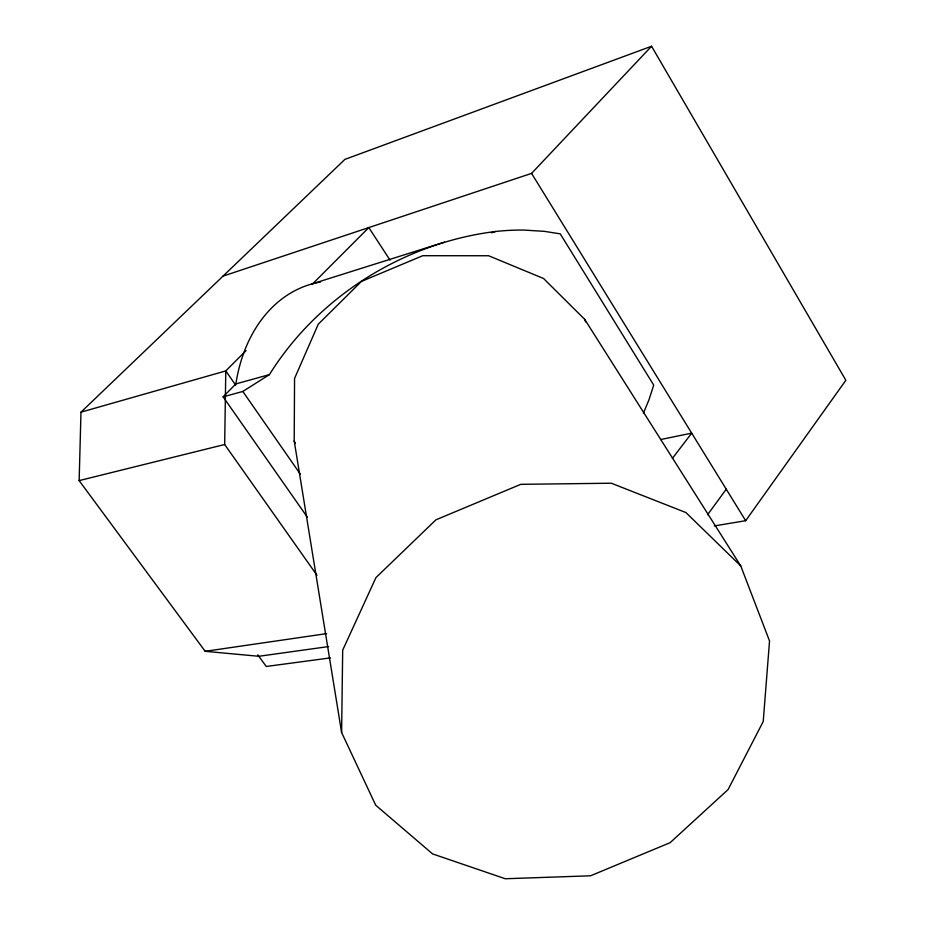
<?xml version="1.0" encoding="UTF-8"?>
<svg xmlns="http://www.w3.org/2000/svg" width="925" height="925" viewBox="0 0 925 925"><rect width="100%" height="100%" fill="white"/><g stroke="black" fill="none" stroke-linecap="round" stroke-linejoin="round"><path stroke-width="1.39" d="M294.208 440.924L294.555 378.464L318.304 324.155L361.444 281.42L422.748 255.705L488.631 255.751L543.553 278.506L584.646 319.287L740.74 565.903L769.531 640.979L763.229 721.5L728.091 789.557L670.128 842.675L590.578 875.79L505.281 878.75L432.553 853.891L375.712 805.212L341.614 732.496L294.208 440.924L295.399 443.538M341.614 732.496L342.689 650.148L375.943 577.605L435.941 519.815L520.775 484.33L611.321 483.22L685.922 512.554L740.74 565.903M316.974 575.269L224.671 444.509L225.781 370.913L246.062 350.587M328.606 646.563L258.838 656.288L205.188 651.316L79.145 480.607L80.984 412.157L344.886 159.401L651.57 46.25L845.855 380.291L745.666 520.706L714.343 525.92M643.453 413.082L648.934 399.889L653.721 385.112L560.238 233.852L544.339 231.343L524.093 230.082A225.561 211.675 -23.7 0 0 495.569 231.493C404.306 242.732 318.108 296.335 269.441 374.613L242.824 391.46L223.122 396.825L307.412 517.283M707.556 514.762L726.241 489.209M672.406 458.372L691.692 433.154L660.647 439.537M223.029 276.113L531.574 173.391L651.57 46.25M223.122 396.825L235.875 383.91A153.377 114.584 76.3 0 1 320.617 282.009M312.002 284.507L368.809 227.585L390.026 260.122M312.037 283.906L444.567 242.13M491.453 232.776L495.569 231.481M80.984 412.157L225.781 370.913L235.678 385.135M235.875 383.91L269.441 374.613M79.145 480.607L224.671 444.509M205.188 651.316L326.641 633.625M330.422 657.883L266.261 666.474L257.763 654.808M242.824 391.46L300.394 474.236M531.574 173.391L745.666 520.706M584.646 319.287L585.687 321.946"/></g></svg>
